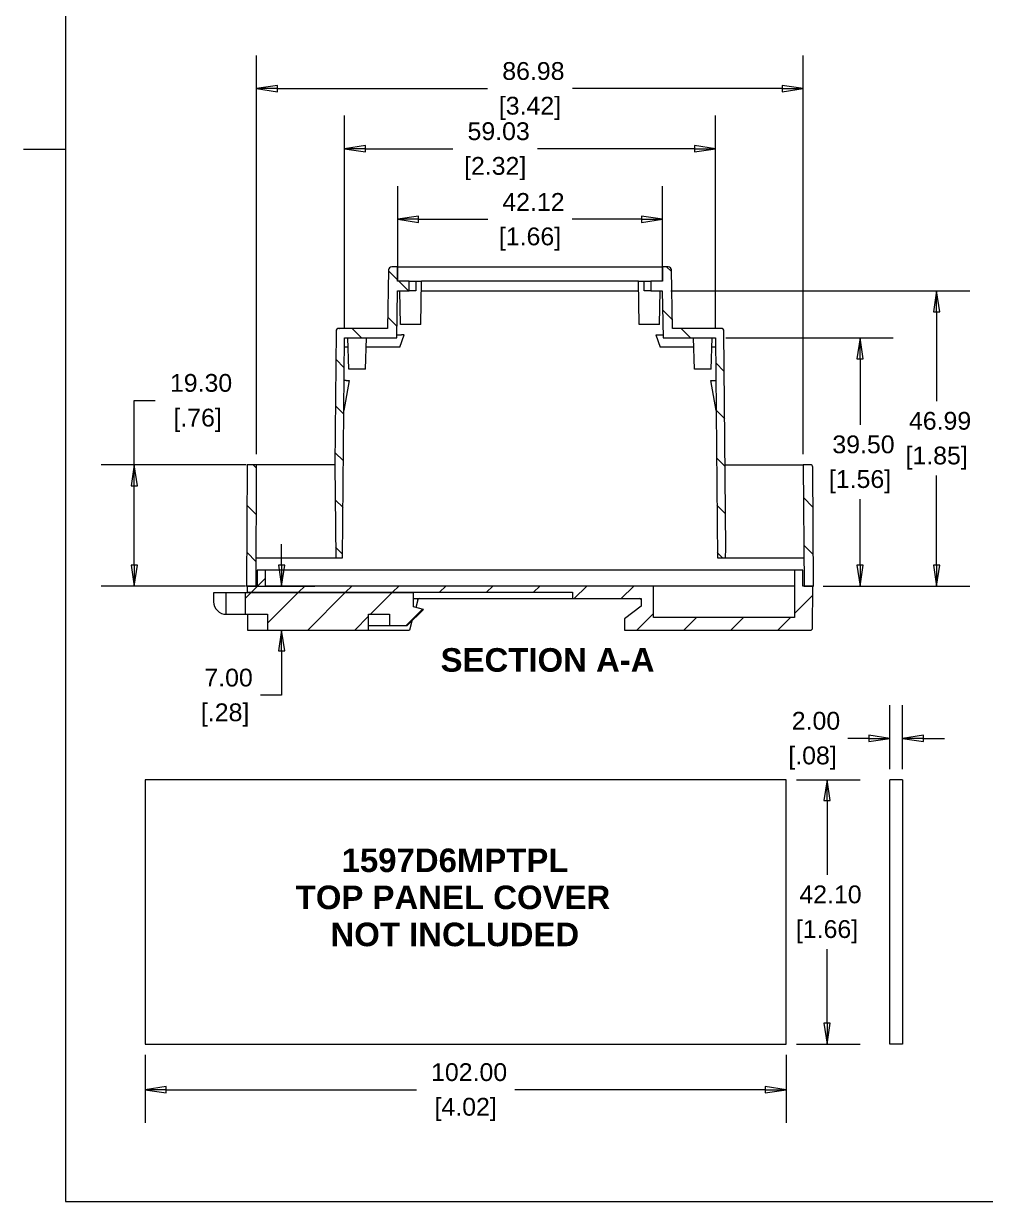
# Model space of a CAD drawing. Header units: millimetres. Extents: x 6 to 460, y 6 to 354.
# Drawn here: x 5.8 to 158.9, y 12.5 to 200 of the extents above; entities that cross this region are included whole.
import ezdxf

# ---------------------------------------------------------------- set-up
doc = ezdxf.new("R2010")
doc.units = ezdxf.units.MM
doc.header["$LTSCALE"] = 1.666667
doc.layers.get('0').update_dxf_attribs({"lineweight": 25})
for name, color, linetype, lineweight in [('Dimension (ANSI)', 7, 'Continuous', 9), ('Hatch (ANSI)', 7, 'Continuous', 9), ('Sketch Geometry (ANSI)', 7, 'Continuous', 9), ('Symbol (ANSI)', 7, 'Continuous', 9), ('Visible (ANSI)', 7, 'Continuous', 9)]:
    doc.layers.add(name, color=color, linetype=linetype, lineweight=lineweight)
doc.styles.add('Label Text (ANSI)', font='arialbd.ttf')
doc.styles.add('Note Text (ANSI)', font='arial.ttf')
doc.dimstyles.new('Default - mm_inch (ANSI)', dxfattribs={"dimscale": 1.666667, "dimtxt": 1.7, "dimasz": 2, "dimexe": 3.175, "dimexo": 1, "dimgap": 0.8, "dimtad": 0, "dimtih": 1, "dimtoh": 1, "dimrnd": 1e-08, "dimzin": 4, "dimdsep": 46, "dimtxsty": 'Note Text (ANSI)', "dimblk": 'Filled-1', "dimcen": 0.09, "dimdle": 10, "dimclrd": 256, "dimclre": 256, "dimclrt": 256, "dimadec": 1, "dimazin": 0, "dimtfac": 1.176471, "dimtofl": 0, "dimtmove": 0, "dimatfit": 3, "dimfxl": 1, "dimtolj": 1, "dimtzin": 0, "dimlwd": -1, "dimlwe": -1, "dimarcsym": 0})
pattern_1 = [(45, (0, 0), (-3.74177, 3.74177), [])]
pattern_2 = [(135.0002, (0, 0), (-3.74176, -3.74179), [])]

# ---------------------------------------------------------------- blocks, each defined once
blk = doc.blocks.new('Borders Hammond Border')
at = {"layer": 'Sketch Geometry (ANSI)'}
for p, q in [((7.5, 208.4), (7.5, 7.5)), ((7.5, 107.95), (3.5, 107.95)), ((7.5, 7.5), (271.9, 7.5))]:
    blk.add_line(p, q, dxfattribs=at)
blk = doc.blocks.new('Filled-1')
at = {"color": 0}
for p, q in [((0, 0), (-1, 0.15)), ((-1, 0.15), (-1, -0.15)), ((-1, 0), (0, 0)), ((-1, -0.15), (0, 0))]:
    blk.add_line(p, q, dxfattribs=at)
at = {"color": 0, "flags": 128}
blk.add_lwpolyline([(-1, -0.15), (0, 0), (-1, 0.15), (-1, -0.15)], dxfattribs=at)
at = {"color": 0}
blk.add_solid([(-1, -0.15), (0, 0), (-1, 0.15), (-1, -0.15)], dxfattribs=at)
blk = doc.blocks.new('*D28')
at = {"layer": 'Defpoints', "color": 0, "transparency": 16777216}
for p in [(65.37, 168.81), (65.37, 157.43), (107.49, 157.43)]:
    blk.add_point(p, dxfattribs=at)
at = {"layer": 'Dimension (ANSI)', "transparency": 16777216}
for p, q in [((65.37, 159.1), (65.37, 174.1)), ((107.49, 159.1), (107.49, 174.1)), ((68.7, 168.81), (79.7, 168.81)), ((104.15, 168.81), (93.16, 168.81))]:
    blk.add_line(p, q, dxfattribs=at)
at = {"layer": 'Dimension (ANSI)', "transparency": 16777216, "xscale": 3.333333333333333, "yscale": 3.333333333333333, "zscale": 3.333333333333333, "rotation": 180}
blk.add_blockref('Filled-1', (65.37, 168.81), dxfattribs=at)
at = {"layer": 'Dimension (ANSI)', "transparency": 16777216, "xscale": 3.333333333333333, "yscale": 3.333333333333333, "zscale": 3.333333333333333}
blk.add_blockref('Filled-1', (107.49, 168.81), dxfattribs=at)
at = {"layer": 'Dimension (ANSI)', "transparency": 16777216, "char_height": 2.833, "attachment_point": 5, "style": 'Note Text (ANSI)'}
for s, insert in [('\\A1; 42.12', (86.43, 171.57)), ('\\A1;[1.66]', (86.43, 165.66))]:
    blk.add_mtext(s, dxfattribs=dict(at, insert=insert))
blk = doc.blocks.new('*D29')
at = {"layer": 'Defpoints', "color": 0, "transparency": 16777216}
for p in [(56.92, 180.03), (56.92, 149.94), (115.94, 149.94)]:
    blk.add_point(p, dxfattribs=at)
at = {"layer": 'Dimension (ANSI)', "transparency": 16777216}
for p, q in [((56.92, 151.61), (56.92, 185.32)), ((115.94, 151.61), (115.94, 185.32)), ((60.25, 180.03), (74.14, 180.03)), ((112.61, 180.03), (87.63, 180.03))]:
    blk.add_line(p, q, dxfattribs=at)
at = {"layer": 'Dimension (ANSI)', "transparency": 16777216, "xscale": 3.333333333333333, "yscale": 3.333333333333333, "zscale": 3.333333333333333, "rotation": 180}
blk.add_blockref('Filled-1', (56.92, 180.03), dxfattribs=at)
at = {"layer": 'Dimension (ANSI)', "transparency": 16777216, "xscale": 3.333333333333333, "yscale": 3.333333333333333, "zscale": 3.333333333333333}
blk.add_blockref('Filled-1', (115.94, 180.03), dxfattribs=at)
at = {"layer": 'Dimension (ANSI)', "transparency": 16777216, "char_height": 2.833, "attachment_point": 5, "style": 'Note Text (ANSI)'}
for s, insert in [('\\A1; 59.03', (80.89, 182.81)), ('\\A1;[2.32]', (80.89, 176.88))]:
    blk.add_mtext(s, dxfattribs=dict(at, insert=insert))
blk = doc.blocks.new('*D30')
at = {"layer": 'Defpoints', "color": 0, "transparency": 16777216}
for p in [(42.93, 189.61), (42.93, 129.74), (129.9, 129.74)]:
    blk.add_point(p, dxfattribs=at)
at = {"layer": 'Dimension (ANSI)', "transparency": 16777216}
for p, q in [((42.93, 131.41), (42.93, 194.9)), ((129.9, 131.41), (129.9, 194.9)), ((46.26, 189.61), (79.67, 189.61)), ((126.57, 189.61), (93.17, 189.61))]:
    blk.add_line(p, q, dxfattribs=at)
at = {"layer": 'Dimension (ANSI)', "transparency": 16777216, "xscale": 3.333333333333333, "yscale": 3.333333333333333, "zscale": 3.333333333333333, "rotation": 180}
blk.add_blockref('Filled-1', (42.93, 189.61), dxfattribs=at)
at = {"layer": 'Dimension (ANSI)', "transparency": 16777216, "xscale": 3.333333333333333, "yscale": 3.333333333333333, "zscale": 3.333333333333333}
blk.add_blockref('Filled-1', (129.9, 189.61), dxfattribs=at)
at = {"layer": 'Dimension (ANSI)', "transparency": 16777216, "char_height": 2.833, "attachment_point": 5, "style": 'Note Text (ANSI)'}
for s, insert in [('\\A1; 86.98', (86.42, 192.39)), ('\\A1;[3.42]', (86.42, 186.46))]:
    blk.add_mtext(s, dxfattribs=dict(at, insert=insert))
blk = doc.blocks.new('*D31')
at = {"layer": 'Defpoints', "color": 0, "transparency": 16777216}
for p in [(115.94, 149.94), (131.43, 110.44), (138.95, 110.44)]:
    blk.add_point(p, dxfattribs=at)
at = {"layer": 'Dimension (ANSI)', "transparency": 16777216}
for p, q in [((117.61, 149.94), (144.24, 149.94)), ((138.95, 146.61), (138.95, 136.12)), ((138.95, 113.77), (138.95, 124.26)), ((133.09, 110.44), (144.24, 110.44))]:
    blk.add_line(p, q, dxfattribs=at)
at = {"layer": 'Dimension (ANSI)', "transparency": 16777216, "xscale": 3.333333333333333, "yscale": 3.333333333333333, "zscale": 3.333333333333333}
for p, rotation in [((138.95, 149.94), 90), ((138.95, 110.44), 270)]:
    blk.add_blockref('Filled-1', p, dxfattribs=dict(at, rotation=rotation))
at = {"layer": 'Dimension (ANSI)', "transparency": 16777216, "char_height": 2.833, "attachment_point": 5, "style": 'Note Text (ANSI)'}
for s, insert in [('\\A1; 39.50', (138.95, 132.97)), ('\\A1;[1.56]', (138.95, 127.04))]:
    blk.add_mtext(s, dxfattribs=dict(at, insert=insert))
blk = doc.blocks.new('*D32')
at = {"layer": 'Defpoints', "color": 0, "transparency": 16777216}
for p in [(42.93, 129.74), (23.46, 110.44), (42.83, 110.44)]:
    blk.add_point(p, dxfattribs=at)
at = {"layer": 'Dimension (ANSI)', "transparency": 16777216}
for p, q in [((23.46, 129.74), (23.46, 139.97)), ((23.46, 139.97), (26.79, 139.97)), ((41.26, 129.74), (18.17, 129.74)), ((23.46, 113.77), (23.46, 126.41)), ((41.16, 110.44), (18.17, 110.44))]:
    blk.add_line(p, q, dxfattribs=at)
at = {"layer": 'Dimension (ANSI)', "transparency": 16777216, "xscale": 3.333333333333333, "yscale": 3.333333333333333, "zscale": 3.333333333333333}
for p, rotation in [((23.46, 129.74), 90), ((23.46, 110.44), 270)]:
    blk.add_blockref('Filled-1', p, dxfattribs=dict(at, rotation=rotation))
at = {"layer": 'Dimension (ANSI)', "transparency": 16777216, "char_height": 2.833, "attachment_point": 5, "style": 'Note Text (ANSI)'}
for s, insert in [('\\A1; 19.30', (33.53, 142.75)), ('\\A1;[.76]', (33.53, 136.82))]:
    blk.add_mtext(s, dxfattribs=dict(at, insert=insert))
blk = doc.blocks.new('*D44')
at = {"layer": 'Defpoints', "color": 0, "transparency": 16777216}
for p in [(25.19, 37.52), (127.19, 37.52), (127.19, 30.28)]:
    blk.add_point(p, dxfattribs=at)
at = {"layer": 'Dimension (ANSI)', "transparency": 16777216}
for p, q in [((25.19, 35.85), (25.19, 24.99)), ((127.19, 35.85), (127.19, 24.99)), ((28.52, 30.28), (68.34, 30.28)), ((123.85, 30.28), (84.03, 30.28))]:
    blk.add_line(p, q, dxfattribs=at)
at = {"layer": 'Dimension (ANSI)', "transparency": 16777216, "xscale": 3.333333333333333, "yscale": 3.333333333333333, "zscale": 3.333333333333333, "rotation": 180}
blk.add_blockref('Filled-1', (25.19, 30.28), dxfattribs=at)
at = {"layer": 'Dimension (ANSI)', "transparency": 16777216, "xscale": 3.333333333333333, "yscale": 3.333333333333333, "zscale": 3.333333333333333}
blk.add_blockref('Filled-1', (127.19, 30.28), dxfattribs=at)
at = {"layer": 'Dimension (ANSI)', "transparency": 16777216, "attachment_point": 5, "style": 'Note Text (ANSI)'}
for s, insert, char_height in [('\\A1; 102.00', (76.19, 33.06), 2.8333), ('\\A1;[4.02]', (76.19, 27.14), 2.833)]:
    blk.add_mtext(s, dxfattribs=dict(at, insert=insert, char_height=char_height))
blk = doc.blocks.new('*D45')
at = {"layer": 'Defpoints', "color": 0, "transparency": 16777216}
for p in [(127.19, 79.62), (133.7, 79.62), (127.19, 37.52)]:
    blk.add_point(p, dxfattribs=at)
at = {"layer": 'Dimension (ANSI)', "transparency": 16777216}
for p, q in [((128.85, 79.62), (138.99, 79.62)), ((133.7, 76.29), (133.7, 64.5)), ((133.7, 40.85), (133.7, 52.64)), ((128.85, 37.52), (138.99, 37.52))]:
    blk.add_line(p, q, dxfattribs=at)
at = {"layer": 'Dimension (ANSI)', "transparency": 16777216, "xscale": 3.333333333333333, "yscale": 3.333333333333333, "zscale": 3.333333333333333}
for p, rotation in [((133.7, 79.62), 90), ((133.7, 37.52), 270)]:
    blk.add_blockref('Filled-1', p, dxfattribs=dict(at, rotation=rotation))
at = {"layer": 'Dimension (ANSI)', "transparency": 16777216, "char_height": 2.833, "attachment_point": 5, "style": 'Note Text (ANSI)'}
for s, insert in [('\\A1; 42.10', (133.7, 61.35)), ('\\A1;[1.66]', (133.7, 55.42))]:
    blk.add_mtext(s, dxfattribs=dict(at, insert=insert))
blk = doc.blocks.new('*D46')
at = {"layer": 'Defpoints', "color": 0, "transparency": 16777216}
for p in [(143.7, 86.2), (143.7, 79.62), (145.7, 79.62)]:
    blk.add_point(p, dxfattribs=at)
at = {"layer": 'Dimension (ANSI)', "transparency": 16777216}
for p, q in [((143.7, 81.29), (143.7, 91.49)), ((145.7, 81.29), (145.7, 91.49)), ((140.37, 86.2), (137.03, 86.2)), ((149.03, 86.2), (152.37, 86.2))]:
    blk.add_line(p, q, dxfattribs=at)
at = {"layer": 'Dimension (ANSI)', "transparency": 16777216, "xscale": 3.333333333333333, "yscale": 3.333333333333333, "zscale": 3.333333333333333}
blk.add_blockref('Filled-1', (143.7, 86.2), dxfattribs=at)
at = {"layer": 'Dimension (ANSI)', "transparency": 16777216, "xscale": 3.333333333333333, "yscale": 3.333333333333333, "zscale": 3.333333333333333, "rotation": 180}
blk.add_blockref('Filled-1', (145.7, 86.2), dxfattribs=at)
at = {"layer": 'Dimension (ANSI)', "transparency": 16777216, "char_height": 2.833, "attachment_point": 5, "style": 'Note Text (ANSI)'}
for s, insert in [('\\A1; 2.00', (131.39, 88.98)), ('\\A1;[.08]', (131.39, 83.05))]:
    blk.add_mtext(s, dxfattribs=dict(at, insert=insert))
blk = doc.blocks.new('*D47')
at = {"layer": 'Defpoints', "color": 0, "transparency": 16777216}
for p in [(107.15, 157.43), (151.14, 157.43), (131.43, 110.44)]:
    blk.add_point(p, dxfattribs=at)
at = {"layer": 'Dimension (ANSI)', "transparency": 16777216}
for p, q in [((108.82, 157.43), (156.43, 157.43)), ((151.14, 154.1), (151.14, 139.87)), ((151.14, 113.77), (151.14, 128.01)), ((133.09, 110.44), (156.43, 110.44))]:
    blk.add_line(p, q, dxfattribs=at)
at = {"layer": 'Dimension (ANSI)', "transparency": 16777216, "xscale": 3.333333333333333, "yscale": 3.333333333333333, "zscale": 3.333333333333333}
for p, rotation in [((151.14, 157.43), 90), ((151.14, 110.44), 270)]:
    blk.add_blockref('Filled-1', p, dxfattribs=dict(at, rotation=rotation))
at = {"layer": 'Dimension (ANSI)', "transparency": 16777216, "char_height": 2.833, "attachment_point": 5, "style": 'Note Text (ANSI)'}
for s, insert in [('\\A1; 46.99', (151.14, 136.72)), ('\\A1;[1.85]', (151.14, 130.79))]:
    blk.add_mtext(s, dxfattribs=dict(at, insert=insert))
blk = doc.blocks.new('*D48')
at = {"layer": 'Defpoints', "color": 0, "transparency": 16777216}
for p in [(41.33, 110.44), (41.5, 103.44), (46.89, 103.44)]:
    blk.add_point(p, dxfattribs=at)
at = {"layer": 'Dimension (ANSI)', "transparency": 16777216}
for p, q in [((46.89, 113.77), (46.89, 117.11)), ((42.99, 110.44), (52.18, 110.44)), ((43.16, 103.44), (52.18, 103.44)), ((46.89, 100.11), (46.89, 93.07)), ((46.89, 93.07), (43.55, 93.07))]:
    blk.add_line(p, q, dxfattribs=at)
at = {"layer": 'Dimension (ANSI)', "transparency": 16777216, "xscale": 3.333333333333333, "yscale": 3.333333333333333, "zscale": 3.333333333333333}
for p, rotation in [((46.89, 110.44), 270), ((46.89, 103.44), 90)]:
    blk.add_blockref('Filled-1', p, dxfattribs=dict(at, rotation=rotation))
at = {"layer": 'Dimension (ANSI)', "transparency": 16777216, "char_height": 2.833, "attachment_point": 5, "style": 'Note Text (ANSI)'}
for s, insert in [('\\A1; 7.00', (37.91, 95.85)), ('\\A1;[.28]', (37.91, 89.92))]:
    blk.add_mtext(s, dxfattribs=dict(at, insert=insert))

msp = doc.modelspace()

# ---------------------------------------------------------------- hatches: boundary and pattern name
at = {"layer": 'Hatch (ANSI)'}
h = msp.add_hatch(dxfattribs=at)
h.set_pattern_fill('ANSI31', color=256, scale=42.333333, angle=90.00021, style=0)
h.set_pattern_definition(pattern_2)
edge = h.paths.add_edge_path()
edge.add_line((63.774, 151.441), (56.064, 151.441))
edge.add_ellipse((56.064, 150.941), major_axis=(-0.5, 0), ratio=1, start_angle=270, end_angle=359.50005)
edge.add_line((55.564, 150.945), (55.379, 129.741))
edge.add_line((55.379, 129.741), (55.508, 114.941))
edge.add_line((55.508, 114.941), (56.61, 114.941))
edge.add_line((56.61, 114.941), (56.915, 149.941))
edge.add_line((56.915, 149.941), (65.251, 149.941))
edge.add_line((65.251, 149.941), (65.368, 157.433))
edge.add_line((65.368, 157.433), (67.178, 157.433))
edge.add_line((67.178, 157.433), (67.178, 158.941))
edge.add_line((67.178, 158.941), (65.328, 158.941))
edge.add_line((65.328, 158.941), (65.328, 161.241))
edge.add_line((65.328, 161.241), (64.42, 161.241))
edge.add_ellipse((64.42, 160.741), major_axis=(-0.5, 0), ratio=1, start_angle=270, end_angle=359.10004)
edge.add_line((63.92, 160.749), (63.774, 151.441))
h = msp.add_hatch(dxfattribs=at)
h.set_pattern_fill('ANSI31', color=256, scale=42.333333, angle=90.00021, style=0)
h.set_pattern_definition(pattern_2)
edge = h.paths.add_edge_path()
edge.add_line((116.792, 151.441), (109.082, 151.441))
edge.add_line((109.082, 151.441), (108.936, 160.749))
edge.add_ellipse((108.436, 160.741), major_axis=(-0.008, 0.5), ratio=1, start_angle=270, end_angle=359.10004)
edge.add_line((108.436, 161.241), (107.528, 161.241))
edge.add_line((107.528, 161.241), (107.528, 158.941))
edge.add_line((107.528, 158.941), (105.678, 158.941))
edge.add_line((105.678, 158.941), (105.678, 157.433))
edge.add_line((105.678, 157.433), (107.488, 157.433))
edge.add_line((107.488, 157.433), (107.605, 149.941))
edge.add_line((107.605, 149.941), (115.941, 149.941))
edge.add_line((115.941, 149.941), (116.247, 114.941))
edge.add_line((116.247, 114.941), (117.541, 114.941))
edge.add_line((117.541, 114.941), (117.594, 116.441))
edge.add_line((117.594, 116.441), (117.292, 150.945))
edge.add_ellipse((116.792, 150.941), major_axis=(-0.004, 0.5), ratio=1, start_angle=270, end_angle=359.50005)
h = msp.add_hatch(dxfattribs=at)
h.set_pattern_fill('ANSI31', color=256, scale=42.333333, angle=90.00021, style=0)
h.set_pattern_definition(pattern_2)
h.paths.add_polyline_path([(41.327, 110.441), (42.827, 110.441), (42.928, 129.741), (41.428, 129.741)])
h = msp.add_hatch(dxfattribs=at)
h.set_pattern_fill('ANSI31', color=256, scale=42.333333, angle=90.00021, style=0)
h.set_pattern_definition(pattern_2)
edge = h.paths.add_edge_path()
edge.add_line((130.04, 110.441), (131.529, 110.441))
edge.add_line((131.529, 110.441), (131.43, 129.343))
edge.add_ellipse((131.03, 129.341), major_axis=(-0.002, 0.4), ratio=1, start_angle=270, end_angle=359.7)
edge.add_line((131.03, 129.741), (129.905, 129.741))
edge.add_line((129.905, 129.741), (130.04, 110.441))
h = msp.add_hatch(dxfattribs=at)
h.set_pattern_fill('ANSI31', color=256, scale=42.333333, style=0)
h.set_pattern_definition(pattern_1)
edge = h.paths.add_edge_path()
edge.add_line((101.478, 103.441), (131.162, 103.441))
edge.add_ellipse((131.162, 103.641), major_axis=(0.2, 0), ratio=1, start_angle=270, end_angle=359.58)
edge.add_line((131.362, 103.639), (131.428, 110.441))
edge.add_line((131.428, 110.441), (129.828, 110.441))
edge.add_line((129.828, 110.441), (129.828, 112.941))
edge.add_line((129.828, 112.941), (128.528, 112.941))
edge.add_line((128.528, 112.941), (128.528, 105.441))
edge.add_line((128.528, 105.441), (106.078, 105.441))
edge.add_line((106.078, 105.441), (106.078, 110.441))
edge.add_line((106.078, 110.441), (44.328, 110.441))
edge.add_line((44.328, 110.441), (44.328, 112.941))
edge.add_line((44.328, 112.941), (43.028, 112.941))
edge.add_line((43.028, 112.941), (43.028, 110.441))
edge.add_line((43.028, 110.441), (41.428, 110.441))
edge.add_line((41.428, 110.441), (41.438, 109.441))
edge.add_line((41.438, 109.441), (93.178, 109.441))
edge.add_line((93.178, 109.441), (93.178, 108.441))
edge.add_line((93.178, 108.441), (104.128, 108.441))
edge.add_line((104.128, 108.441), (104.128, 107.241))
edge.add_line((104.128, 107.241), (101.478, 105.241))
edge.add_line((101.478, 105.241), (101.478, 103.441))
h = msp.add_hatch(dxfattribs=at)
h.set_pattern_fill('ANSI31', color=256, scale=42.333333, style=0)
h.set_pattern_definition(pattern_1)
edge = h.paths.add_edge_path()
edge.add_line((38.09, 109.341), (36.083, 109.341))
edge.add_line((36.083, 109.341), (36.083, 107.941))
edge.add_ellipse((38.083, 107.941), major_axis=(0, -2), ratio=1, start_angle=270, end_angle=360.20159)
edge.add_line((38.09, 105.941), (38.09, 109.341))
h = msp.add_hatch(dxfattribs=at)
h.set_pattern_fill('ANSI31', color=256, scale=42.333333, style=0)
h.set_pattern_definition(pattern_1)
h.paths.add_polyline_path([(67.878, 107.141), (67.878, 109.341), (41.09, 109.341), (41.09, 105.941), (44.678, 105.941), (44.678, 103.441), (60.728, 103.441), (60.728, 105.941), (64.078, 105.941), (64.078, 104.141), (66.907, 104.141), (69.478, 106.712)])

# ---------------------------------------------------------------- linework, layer by layer
at = {"layer": 'Visible (ANSI)'}
for p, q in [((65.328, 161.241), (64.42, 161.241)), ((65.328, 158.941), (65.328, 161.241)), ((65.328, 161.241), (107.528, 161.241)), ((108.436, 161.241), (107.528, 161.241)), ((107.528, 161.241), (107.528, 158.941)), ((63.92, 160.749), (63.774, 151.441)), ((109.082, 151.441), (108.936, 160.749)), ((67.178, 158.941), (65.328, 158.941)), ((67.178, 157.433), (67.178, 158.941)), ((67.178, 158.941), (68.278, 158.941)), ((68.278, 158.941), (69.178, 158.941)), ((68.278, 158.941), (68.278, 157.433)), ((69.058, 152.041), (69.178, 158.941)), ((103.678, 158.941), (69.178, 158.941)), ((103.678, 158.941), (104.578, 158.941)), ((103.799, 152.041), (103.678, 158.941)), ((104.578, 158.941), (105.678, 158.941)), ((104.578, 157.433), (104.578, 158.941)), ((107.528, 158.941), (105.678, 158.941)), ((105.678, 158.941), (105.678, 157.433)), ((65.251, 149.941), (65.368, 157.433)), ((65.368, 157.433), (67.178, 157.433)), ((65.799, 152.041), (65.704, 157.433)), ((68.278, 157.433), (67.178, 157.433)), ((69.152, 157.433), (103.704, 157.433)), ((105.678, 157.433), (104.578, 157.433)), ((105.678, 157.433), (107.488, 157.433)), ((107.058, 152.041), (107.152, 157.433)), ((107.488, 157.433), (107.605, 149.941)), ((69.058, 152.041), (65.799, 152.041)), ((107.058, 152.041), (103.799, 152.041)), ((55.564, 150.945), (55.379, 129.741)), ((63.774, 151.441), (56.064, 151.441)), ((65.259, 150.441), (65.958, 150.441)), ((65.7, 148.441), (66.428, 150.441)), ((66.428, 150.441), (65.958, 150.441)), ((106.428, 150.441), (106.898, 150.441)), ((106.428, 150.441), (107.156, 148.441)), ((106.898, 150.441), (107.598, 150.441)), ((116.792, 151.441), (109.082, 151.441)), ((109.082, 151.441), (109.082, 151.441)), ((117.594, 116.441), (117.292, 150.945)), ((56.61, 114.941), (56.915, 149.941)), ((57.481, 148.441), (56.902, 148.441)), ((56.915, 149.941), (65.251, 149.941)), ((57.603, 144.941), (57.428, 149.941)), ((60.254, 144.941), (60.428, 149.941)), ((65.23, 148.441), (60.376, 148.441)), ((65.7, 148.441), (65.23, 148.441)), ((107.626, 148.441), (107.156, 148.441)), ((107.605, 149.941), (115.941, 149.941)), ((112.481, 148.441), (107.626, 148.441)), ((112.603, 144.941), (112.428, 149.941)), ((115.254, 144.941), (115.428, 149.941)), ((115.954, 148.441), (115.376, 148.441)), ((115.941, 149.941), (116.247, 114.941)), ((60.254, 144.941), (57.603, 144.941)), ((115.254, 144.941), (112.603, 144.941)), ((57.656, 143.141), (56.814, 138.367)), ((57.148, 143.141), (56.856, 143.141)), ((57.148, 143.141), (57.656, 143.141)), ((116.042, 138.367), (115.2, 143.141)), ((115.2, 143.141), (115.708, 143.141)), ((115.708, 143.141), (116.001, 143.141)), ((41.428, 129.741), (41.327, 110.441)), ((42.928, 129.741), (41.428, 129.741)), ((42.827, 110.441), (42.928, 129.741)), ((55.379, 129.741), (42.928, 129.741)), ((55.379, 129.741), (55.508, 114.941)), ((117.477, 129.741), (129.905, 129.741)), ((131.03, 129.741), (129.905, 129.741)), ((129.905, 129.741), (130.04, 110.441)), ((131.529, 110.441), (131.43, 129.343)), ((117.541, 114.941), (117.594, 116.441)), ((42.851, 114.941), (55.508, 114.941)), ((55.508, 114.941), (56.61, 114.941)), ((116.247, 114.941), (117.541, 114.941)), ((117.541, 114.941), (130.008, 114.941)), ((44.328, 112.941), (43.028, 112.941)), ((43.028, 112.941), (43.028, 110.441)), ((44.328, 110.441), (44.328, 112.941)), ((128.328, 112.941), (44.328, 112.941)), ((128.528, 112.941), (128.328, 112.941)), ((129.828, 112.941), (128.528, 112.941)), ((128.528, 112.941), (128.528, 105.441)), ((129.828, 110.441), (129.828, 112.941)), ((38.09, 109.341), (36.083, 109.341)), ((36.083, 109.341), (36.083, 107.941)), ((38.09, 105.941), (38.09, 109.341)), ((41.09, 109.341), (38.09, 109.341)), ((67.878, 109.341), (41.09, 109.341)), ((41.09, 109.341), (41.09, 105.941)), ((41.327, 110.441), (42.827, 110.441)), ((43.028, 110.441), (41.428, 110.441)), ((41.428, 110.441), (41.438, 109.441)), ((41.438, 109.441), (93.178, 109.441)), ((41.438, 109.441), (41.439, 109.341)), ((106.078, 110.441), (44.328, 110.441)), ((67.878, 107.141), (67.878, 109.341)), ((93.178, 109.441), (93.178, 108.441)), ((106.078, 105.441), (106.078, 110.441)), ((128.528, 110.441), (106.078, 110.441)), ((131.428, 110.441), (129.828, 110.441)), ((130.04, 110.441), (131.529, 110.441)), ((131.362, 103.639), (131.428, 110.441)), ((67.878, 108.441), (93.178, 108.441)), ((69.478, 106.712), (67.878, 107.141)), ((68.572, 108.241), (68.237, 107.045)), ((93.178, 108.441), (104.128, 108.441)), ((104.128, 107.241), (101.478, 105.241)), ((104.128, 108.441), (104.128, 107.241)), ((38.089, 105.941), (41.09, 105.941)), ((41.09, 105.941), (44.678, 105.941)), ((41.472, 105.941), (41.497, 103.441)), ((44.678, 105.941), (44.678, 103.441)), ((60.728, 103.441), (60.728, 105.941)), ((60.728, 105.941), (64.078, 105.941)), ((64.078, 105.941), (64.078, 104.141)), ((66.907, 104.141), (69.478, 106.712)), ((101.478, 105.241), (101.478, 103.441)), ((128.528, 105.441), (106.078, 105.441)), ((41.497, 103.441), (44.678, 103.441)), ((44.678, 103.441), (60.728, 103.441)), ((60.728, 104.141), (63.978, 104.141)), ((60.728, 103.441), (60.928, 103.441)), ((60.928, 103.441), (67.228, 103.441)), ((63.978, 104.141), (64.078, 104.141)), ((64.078, 104.141), (66.907, 104.141)), ((67.625, 104.859), (67.228, 103.441)), ((101.478, 103.441), (131.162, 103.441)), ((25.185, 79.621), (25.185, 37.521)), ((127.185, 79.621), (25.185, 79.621)), ((127.185, 37.521), (127.185, 79.621)), ((145.701, 79.621), (143.701, 79.621)), ((143.701, 37.521), (143.701, 79.621)), ((145.701, 79.621), (145.701, 37.521)), ((25.185, 37.521), (127.185, 37.521)), ((145.701, 37.521), (143.701, 37.521))]:
    msp.add_line(p, q, dxfattribs=at)
for centre, radius, start, end in [((64.42, 160.741), 0.5, 89.99995, 179.09999), ((108.436, 160.741), 0.5, 0.90001, 90.00005), ((56.064, 150.941), 0.5, 89.99994, 179.49999), ((116.792, 150.941), 0.5, 0.50001, 90.00006), ((131.03, 129.341), 0.4, 0.3, 90), ((38.083, 107.941), 2, 180, 270.20159), ((68.78, 108.241), 0.2, 90, 164.35775), ((103.928, 108.241), 0.2, 0, 90), ((131.162, 103.641), 0.2, 270, 359.58)]:
    msp.add_arc(centre, radius, start, end, dxfattribs=at)
msp.add_ellipse((68.572, 108.241), major_axis=(0.058, 0.207), ratio=0.0001948, start_param=4.7122557, end_param=4.9755382, dxfattribs=at)
for points, knots in [([(64.42, 161.241), (64.42, 161.241), (64.42, 161.241), (64.421, 161.241), (64.421, 161.241), (64.424, 161.241), (64.428, 161.241), (64.436, 161.241), (64.439, 161.241), (64.442, 161.241)], [0.078012029, 0.078012029, 0.078012029, 0.078012029, 0.078046596, 0.078046596, 0.07913425, 0.07913425, 0.0824384617, 0.0824384617, 0.0839676514, 0.0839676514, 0.0839676514, 0.0839676514]), ([(56.064, 151.441), (56.064, 151.441), (56.064, 151.441), (56.064, 151.441), (56.065, 151.441), (56.067, 151.441), (56.071, 151.441), (56.079, 151.441), (56.082, 151.441), (56.086, 151.441)], [0.0783600533, 0.0783600533, 0.0783600533, 0.0783600533, 0.0783806803, 0.0783806803, 0.0794370213, 0.0794370213, 0.0826436814, 0.0826436814, 0.084317328, 0.084317328, 0.084317328, 0.084317328])]:
    msp.add_open_spline(points, degree=3, knots=knots, dxfattribs=at)

# ---------------------------------------------------------------- block references
at = {"xscale": 1.666666666666667, "yscale": 1.666666666666667, "zscale": 1.666666666666667}
msp.add_blockref('Borders Hammond Border', (0, 0), dxfattribs=at)

# ---------------------------------------------------------------- texts
at = {"layer": 'Symbol (ANSI)', "char_height": 3.75, "attachment_point": 7, "style": 'Label Text (ANSI)'}
for s, insert in [('SECTION A-A', (72.199, 96.755)), ('1597D6MPTPL', (56.446, 64.867)), ('TOP PANEL COVER', (49.144, 58.968)), ('NOT INCLUDED', (54.677, 53.067))]:
    msp.add_mtext(s, dxfattribs=dict(at, insert=insert))

# ---------------------------------------------------------------- dimensions: what is measured, and where the dimension line sits
at = {"layer": 'Dimension (ANSI)'}
for base, p1, p2, angle, text, override, picture, middle in [((42.928, 189.606), (129.905, 129.741), (42.928, 129.741), 180, ' <>\\X[3.42]', {"dimgap": 0.8, "dimtih": 0, "dimtoh": 0, "dimdec": 2, "dimpost": '\\X', "dimtol": 0, "dimlim": 0, "dimtp": 0, "dimtm": 0, "dimtdec": 2, "dimatfit": 1}, '*D30', (86.417, 189.606)), ((56.915, 180.028), (115.941, 149.941), (56.915, 149.941), 180, ' <>\\X[2.32]', {"dimgap": 0.8, "dimtih": 0, "dimtoh": 0, "dimdec": 2, "dimpost": '\\X', "dimtol": 0, "dimlim": 0, "dimtp": 0, "dimtm": 0, "dimtdec": 2, "dimatfit": 1}, '*D29', (80.887, 180.028)), ((65.368, 168.81), (107.488, 157.433), (65.368, 157.433), 180, ' <>\\X[1.66]', {"dimgap": 0.8, "dimtih": 0, "dimtoh": 0, "dimdec": 2, "dimpost": '\\X', "dimtol": 0, "dimlim": 0, "dimtp": 0, "dimtm": 0, "dimtdec": 2, "dimatfit": 1}, '*D28', (86.428, 168.81)), ((151.141, 157.433), (131.428, 110.441), (107.152, 157.433), 90, ' <>\\X[1.85]', {"dimgap": 0.8, "dimdec": 2, "dimpost": '\\X', "dimtol": 0, "dimlim": 0, "dimtp": 0, "dimtm": 0, "dimtdec": 2, "dimatfit": 1}, '*D47', (151.141, 133.937)), ((138.947, 110.441), (115.941, 149.941), (131.428, 110.441), 90, ' <>\\X[1.56]', {"dimgap": 0.8, "dimdec": 2, "dimpost": '\\X', "dimtol": 0, "dimlim": 0, "dimtp": 0, "dimtm": 0, "dimtdec": 2, "dimatfit": 1}, '*D31', (138.947, 130.191)), ((23.46, 110.441), (42.928, 129.741), (42.827, 110.441), 90, ' <>\\X[.76]', {"dimgap": 0.8, "dimdec": 2, "dimpost": '\\X', "dimtol": 0, "dimlim": 0, "dimtp": 0, "dimtm": 0, "dimtdec": 2, "dimatfit": 2}, '*D32', (33.534, 139.972)), ((46.888, 103.441), (41.327, 110.441), (41.497, 103.441), 270, ' <>\\X[.28]', {"dimgap": 0.8, "dimdec": 2, "dimpost": '\\X', "dimtol": 0, "dimlim": 0, "dimtp": 0, "dimtm": 0, "dimtdec": 2, "dimatfit": 1}, '*D48', (37.914, 93.068)), ((143.701, 86.202), (145.701, 79.621), (143.701, 79.621), 180, ' <>\\X[.08]', {"dimgap": 0.8, "dimtih": 0, "dimtoh": 0, "dimdec": 2, "dimpost": '\\X', "dimtol": 0, "dimlim": 0, "dimtp": 0, "dimtm": 0, "dimtdec": 2, "dimatfit": 1}, '*D46', (131.394, 86.202)), ((133.696, 79.621), (127.185, 37.521), (127.185, 79.621), 90, ' <>\\X[1.66]', {"dimgap": 0.8, "dimdec": 2, "dimpost": '\\X', "dimtol": 0, "dimlim": 0, "dimtp": 0, "dimtm": 0, "dimtdec": 2, "dimatfit": 1}, '*D45', (133.696, 58.571)), ((127.185, 30.284), (25.185, 37.521), (127.185, 37.521), 180, ' <>\\X[4.02]', {"dimgap": 0.8, "dimtih": 0, "dimtoh": 0, "dimdec": 2, "dimpost": '\\X', "dimtol": 0, "dimlim": 0, "dimtp": 0, "dimtm": 0, "dimtdec": 2, "dimatfit": 1}, '*D44', (76.185, 30.284))]:
    dim = msp.add_linear_dim(base=base, p1=p1, p2=p2, angle=angle, text=text, dimstyle='Default - mm_inch (ANSI)', override=override, dxfattribs=at)
    dim.commit()
    dim.dimension.update_dxf_attribs({"geometry": picture, "text_midpoint": middle, "dimtype": 160})

doc.saveas('drawing.dxf')
